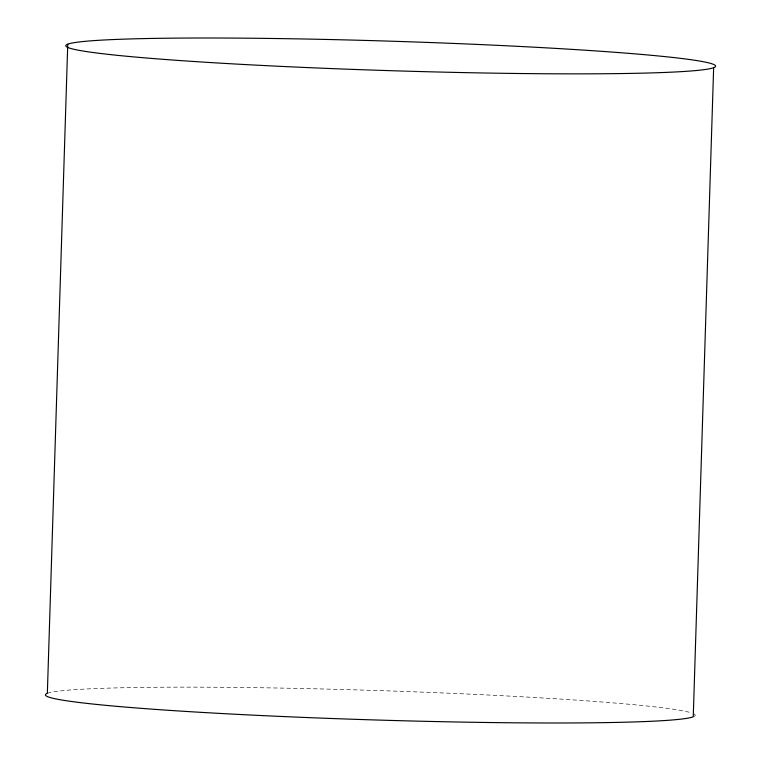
<?xml version="1.0" encoding="UTF-8"?>
<svg xmlns="http://www.w3.org/2000/svg" width="761" height="761" viewBox="0 0 761 761"><rect width="100%" height="100%" fill="white"/><g stroke="black" fill="none" stroke-linecap="round" stroke-linejoin="round"><path stroke-width="0.57" stroke-dasharray="3.81 2.85" d="M47.353 693.328A325.061 14.744 1.8 0 1 363.397 690.103A325.061 14.744 1.8 0 1 691.445 712.905M693.975 713.932A325.061 14.744 1.8 0 1 693.252 716.805"/><path stroke-width="1.14" d="M67.748 44.195L47.353 693.328A325.061 14.744 1.8 0 0 334.754 718.612A325.061 14.744 1.8 0 0 693.252 716.805L713.647 67.672A325.061 14.744 1.8 0 0 260.015 38.326A325.061 14.744 1.8 0 0 198.44 61.793A325.061 14.744 1.8 0 0 713.647 67.672"/></g></svg>
